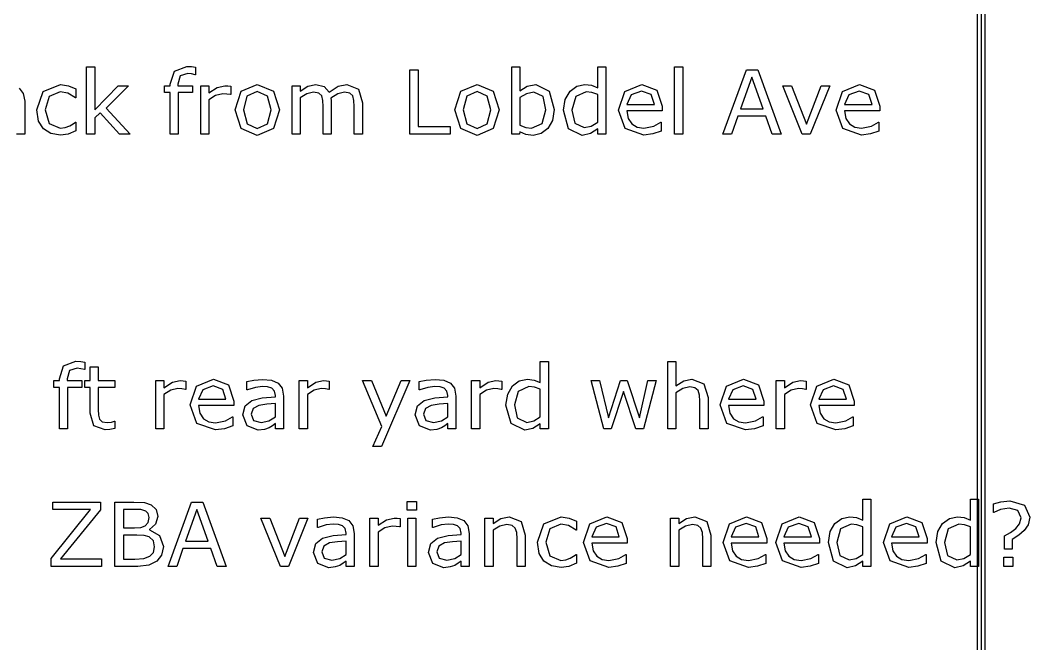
# Model space of a CAD drawing. Extents: x -17 to 192, y 167 to 459.
# Drawn here: x 149.25 to 176.47, y 255.09 to 271.88 of the extents above; entities that cross this region are included whole.
import ezdxf

# ---------------------------------------------------------------- set-up
doc = ezdxf.new("R2010")
doc.units = 0
doc.header["$MEASUREMENT"] = 0
doc.layers.add('Layer 1', color=7, linetype='Continuous')

msp = doc.modelspace()

# ---------------------------------------------------------------- linework, layer by layer
at = {"layer": 'Layer 1', "color": 7}
for points in [[(94.720714, 285.32699), (94.267482, 285.235512), (93.897411, 284.986025), (93.647924, 284.615954), (93.556446, 284.162722), (93.556446, 239.183612), (93.647924, 238.73038), (93.897411, 238.360309), (94.267482, 238.110822), (94.720714, 238.019344), (174.095614, 238.019344), (174.548846, 238.110822), (174.918917, 238.360309), (175.168404, 238.73038), (175.259882, 239.183612), (175.259882, 284.162722), (175.168404, 284.615954), (174.918917, 284.986025), (174.548846, 285.235512), (174.095614, 285.32699), (94.720714, 285.32699)], [(94.720714, 285.221054), (174.095614, 285.221054), (174.50833, 285.13814), (174.844648, 284.911756), (175.071032, 284.575438), (175.153946, 284.162722), (175.153946, 239.183612), (175.071032, 238.770896), (174.844648, 238.434578), (174.50833, 238.208194), (174.095614, 238.12528), (94.720714, 238.12528), (94.307998, 238.208194), (93.97168, 238.434578), (93.745296, 238.770896), (93.662382, 239.183612), (93.662382, 284.162722), (93.745296, 284.575438), (93.97168, 284.911756), (94.307998, 285.13814), (94.720714, 285.221054), (94.720714, 285.221054)], [(94.720714, 285.115118), (174.095614, 285.115118), (174.467815, 285.040769), (174.77038, 284.837488), (174.973661, 284.534923), (175.04801, 284.162722), (175.04801, 239.183612), (174.973661, 238.811411), (174.77038, 238.508846), (174.467815, 238.305565), (174.095614, 238.231216), (94.720714, 238.231216), (94.348513, 238.305565), (94.045948, 238.508846), (93.842667, 238.811411), (93.768318, 239.183612), (93.768318, 284.162722), (93.842667, 284.534923), (94.045948, 284.837488), (94.348513, 285.040769), (94.720714, 285.115118), (94.720714, 285.115118)], [(152.215066, 268.816908), (151.92671, 268.816908), (151.405812, 269.385478), (151.263961, 269.250602), (151.263961, 268.816908), (151.045371, 268.816908), (151.045371, 270.626097), (151.263961, 270.626097), (151.263961, 269.465705), (151.895317, 270.115664), (152.170883, 270.115664), (151.56743, 269.515701), (152.215066, 268.816908)], [(153.981234, 270.414484), (153.969619, 270.414484), (153.875438, 270.435412), (153.773118, 270.447028), (153.568479, 270.384242), (153.505694, 270.159836), (153.505694, 270.115653), (153.899853, 270.115653), (153.899853, 269.931945), (153.512668, 269.931945), (153.512668, 268.816908), (153.294077, 268.816908), (153.294077, 269.931956), (153.146414, 269.931956), (153.146414, 270.115664), (153.294077, 270.115664), (153.294077, 270.158685), (153.409187, 270.513314), (153.741725, 270.637726), (153.873112, 270.630741), (153.981244, 270.614469), (153.981234, 270.414484)], [(160.847086, 268.816908), (159.751805, 268.816908), (159.751805, 270.548196), (159.982024, 270.548196), (159.982024, 269.021547), (160.847086, 269.021547), (160.847086, 268.816908)], [(163.648073, 269.476183), (163.601564, 269.183178), (163.478316, 268.964588), (163.296934, 268.826224), (163.079505, 268.780877), (162.886494, 268.807618), (162.723712, 268.877384), (162.709761, 268.816908), (162.505122, 268.816908), (162.505122, 270.626097), (162.723712, 270.626097), (162.723712, 269.979626), (162.919049, 270.102874), (163.151593, 270.151708), (163.51436, 269.974975), (163.648073, 269.476169), (163.648073, 269.476183)], [(165.042174, 268.816908), (164.823581, 268.816908), (164.823581, 268.952946), (164.627083, 268.826211), (164.405002, 268.780864), (164.035258, 268.959923), (163.89922, 269.456402), (163.945729, 269.750571), (164.073628, 269.970326), (164.257339, 270.1052), (164.475929, 270.151708), (164.657314, 270.129615), (164.823581, 270.06334), (164.823581, 270.626095), (165.042174, 270.626095), (165.042174, 268.816908)], [(167.111811, 268.816908), (166.89322, 268.816908), (166.89322, 270.626097), (167.111811, 270.626097), (167.111811, 268.816908)], [(169.763972, 268.816908), (169.518638, 268.816908), (169.348881, 269.299436), (168.60009, 269.299436), (168.430334, 268.816908), (168.196628, 268.816908), (168.826822, 270.548196), (169.133778, 270.548196), (169.763972, 268.816908)], [(169.277954, 269.497098), (168.974486, 270.347044), (168.669853, 269.497098), (169.277954, 269.497098)], [(149.224563, 270.047073), (149.336186, 269.90871), (149.374555, 269.698258), (149.374545, 268.816908)], [(150.755853, 268.898299), (150.547727, 268.816908), (150.339601, 268.787841), (150.081476, 268.828536), (149.880327, 268.954108), (149.74894, 269.165724), (149.702432, 269.464541), (149.87684, 269.96451), (150.339601, 270.145895), (150.558191, 270.114502), (150.755853, 270.037763), (150.755853, 269.794754), (150.744238, 269.794754), (150.537273, 269.914515), (150.330309, 269.956372), (150.036143, 269.830798), (149.929172, 269.464541), (150.033817, 269.102935), (150.330309, 268.977364), (150.465185, 268.9948), (150.588433, 269.040147), (150.677963, 269.091307), (150.744238, 269.13898), (150.755853, 269.13898), (150.755853, 268.898299)], [(154.930013, 269.877306), (154.918397, 269.877306), (154.823055, 269.893578), (154.714922, 269.899399), (154.519586, 269.854052), (154.338201, 269.738943), (154.338201, 268.816908), (154.119597, 268.816908), (154.119597, 270.115664), (154.338188, 270.115664), (154.338188, 269.923815), (154.567243, 270.071481), (154.77072, 270.115664), (154.853273, 270.112171), (154.930013, 270.10172), (154.930013, 269.877306)], [(156.24272, 269.465705), (156.079941, 268.964574), (155.643921, 268.780864), (155.205576, 268.964574), (155.043958, 269.465705), (155.205576, 269.966836), (155.643921, 270.151708), (156.079941, 269.966836), (156.24272, 269.465705), (156.24272, 269.465705)], [(156.017152, 269.465705), (155.918323, 269.840101), (155.643921, 269.963349), (155.367194, 269.840101), (155.269525, 269.465705), (155.368358, 269.094797), (155.643921, 268.969223), (155.917161, 269.093635), (156.017152, 269.465705), (156.017152, 269.465705)], [(158.476303, 268.816908), (158.257713, 268.816908), (158.257713, 269.556396), (158.249564, 269.718014), (158.218171, 269.842426), (158.141431, 269.918002), (157.997255, 269.943587), (157.813547, 269.897079), (157.629836, 269.780808), (157.635657, 269.718019), (157.638038, 269.648257), (157.638038, 268.816908), (157.419448, 268.816908), (157.419448, 269.556396), (157.411298, 269.719178), (157.379906, 269.843588), (157.303166, 269.918002), (157.158987, 269.943587), (156.978766, 269.899404), (156.799707, 269.786621), (156.799707, 268.816908), (156.581116, 268.816908), (156.581116, 270.115664), (156.799707, 270.115664), (156.799707, 269.971487), (157.003184, 270.104038), (157.220611, 270.151708), (157.445017, 270.095897), (157.583381, 269.941256), (157.825225, 270.101712), (158.058931, 270.151708), (158.374029, 270.021483), (158.476348, 269.65988), (158.476303, 268.816908)], [(162.16677, 269.465705), (162.003991, 268.964574), (161.567971, 268.780864), (161.129626, 268.964574), (160.968008, 269.465705), (161.129626, 269.966836), (161.567971, 270.151708), (162.003991, 269.966836), (162.16677, 269.465705), (162.16677, 269.465705)], [(161.941203, 269.465705), (161.842373, 269.840101), (161.567971, 269.963349), (161.291244, 269.840101), (161.193576, 269.465705), (161.292406, 269.094797), (161.567971, 268.969223), (161.841209, 269.093635), (161.941203, 269.465705), (161.941203, 269.465705)], [(166.55952, 269.443613), (165.602603, 269.443613), (165.638647, 269.234325), (165.737479, 269.088984), (165.880492, 269.005267), (166.064202, 268.977364), (166.330465, 269.029686), (166.522312, 269.134331), (166.533927, 269.134331), (166.533927, 268.895973), (166.30836, 268.81807), (166.066515, 268.786677), (165.561894, 268.961085), (165.380512, 269.458728), (165.553756, 269.96451), (166.011868, 270.151708), (166.416492, 269.998229), (166.559507, 269.562209), (166.55952, 269.443613)], [(166.346743, 269.611043), (166.259539, 269.877306), (166.000253, 269.971487), (165.720038, 269.868006), (165.602603, 269.611043), (166.346743, 269.611043)], [(171.074354, 270.115664), (170.548807, 268.816908), (170.329053, 268.816908), (169.806993, 270.115664), (170.044187, 270.115664), (170.446488, 269.082007), (170.845299, 270.115664), (171.074354, 270.115664)], [(172.426595, 269.443613), (171.469681, 269.443613), (171.505725, 269.234325), (171.604554, 269.088984), (171.74757, 269.005267), (171.931277, 268.977364), (172.197541, 269.029686), (172.38939, 269.134331), (172.401005, 269.134331), (172.401005, 268.895973), (172.17544, 268.81807), (171.933593, 268.786677), (171.428975, 268.961085), (171.24759, 269.458728), (171.420833, 269.96451), (171.878946, 270.151708), (172.283572, 269.998229), (172.426585, 269.562209), (172.426595, 269.443613)], [(172.21382, 269.611043), (172.126616, 269.877306), (171.867328, 269.971487), (171.587113, 269.868006), (171.469681, 269.611043), (172.21382, 269.611043)], [(163.422505, 269.470362), (163.345768, 269.822665), (163.098108, 269.943587), (162.905097, 269.90173), (162.723712, 269.795923), (162.723712, 269.051784), (162.883005, 268.993647), (163.035322, 268.977375), (163.319024, 269.095972), (163.422505, 269.470367), (163.422505, 269.470362)], [(164.823581, 269.136657), (164.823581, 269.881958), (164.665453, 269.936605), (164.513135, 269.951712), (164.227107, 269.823813), (164.124788, 269.461046), (164.203853, 269.108743), (164.457326, 268.988982), (164.645686, 269.029678), (164.823581, 269.136649), (164.823581, 269.136657)], [(149.374545, 268.816908), (149.157116, 268.816908)], [(150.996536, 262.476994), (150.984921, 262.476994), (150.890743, 262.497922), (150.788423, 262.509538), (150.583784, 262.446752), (150.520999, 262.222346), (150.520999, 262.178163), (150.915159, 262.178163), (150.915159, 261.994455), (150.527973, 261.994455), (150.527973, 260.879418), (150.309383, 260.879418), (150.309383, 261.994466), (150.161719, 261.994466), (150.161719, 262.178174), (150.309383, 262.178174), (150.309383, 262.221195), (150.424492, 262.575824), (150.757031, 262.700236), (150.888417, 262.693251), (150.99655, 262.676979), (150.996536, 262.476994)], [(163.491106, 260.879418), (163.272516, 260.879418), (163.272516, 261.015456), (163.076015, 260.888721), (162.853937, 260.843374), (162.484193, 261.022433), (162.348155, 261.518912), (162.394664, 261.813081), (162.522563, 262.032836), (162.706271, 262.16771), (162.924864, 262.214218), (163.106246, 262.192125), (163.272516, 262.12585), (163.272516, 262.688605), (163.491106, 262.688605), (163.491106, 260.879418)], [(167.793165, 260.879418), (167.574574, 260.879418), (167.574574, 261.618906), (167.564097, 261.786337), (167.52573, 261.909585), (167.442013, 261.981676), (167.300162, 262.006097), (167.112964, 261.961914), (166.925767, 261.849131), (166.925767, 260.879418), (166.707176, 260.879418), (166.707176, 262.688607), (166.925767, 262.688607), (166.925767, 262.033997), (167.13738, 262.166548), (167.361786, 262.214218), (167.682696, 262.087483), (167.793154, 261.72239), (167.793165, 260.879418)], [(151.809277, 260.891046), (151.674401, 260.864302), (151.54534, 260.853851), (151.243033, 260.960822), (151.139552, 261.303822), (151.139552, 261.994479), (150.991885, 261.994479), (150.991885, 262.178187), (151.139552, 262.178187), (151.139552, 262.551421), (151.358142, 262.551421), (151.358142, 262.178187), (151.809277, 262.178187), (151.809277, 261.994479), (151.358142, 261.994479), (151.358142, 261.402655), (151.362799, 261.242198), (151.395353, 261.13523), (151.465118, 261.066629), (151.602318, 261.0457), (151.713937, 261.060808), (151.797654, 261.08755), (151.809269, 261.08755), (151.809277, 260.891046)], [(153.720786, 261.939816), (153.709171, 261.939816), (153.613829, 261.956088), (153.505696, 261.961909), (153.31036, 261.916562), (153.128975, 261.801453), (153.128975, 260.879418), (152.910384, 260.879418), (152.910384, 262.178174), (153.128975, 262.178174), (153.128975, 261.986325), (153.35803, 262.133991), (153.561505, 262.178174), (153.64406, 262.174681), (153.720799, 262.16423), (153.720786, 261.939816)], [(155.013727, 261.506123), (154.056812, 261.506123), (154.092856, 261.296835), (154.191686, 261.151494), (154.334701, 261.067777), (154.518409, 261.039874), (154.784672, 261.092196), (154.976521, 261.196841), (154.988136, 261.196841), (154.988136, 260.958483), (154.762571, 260.88058), (154.520724, 260.849187), (154.016106, 261.023595), (153.834721, 261.521238), (154.007965, 262.02702), (154.466077, 262.214218), (154.870704, 262.060739), (155.013716, 261.624719), (155.013727, 261.506123)], [(156.354342, 260.879418), (156.136913, 260.879418), (156.136913, 261.017782), (156.057848, 260.961971), (155.962505, 260.906159), (155.836932, 260.861977), (155.670662, 260.843377), (155.373007, 260.959648), (155.250923, 261.256142), (155.313708, 261.494499), (155.495093, 261.638676), (155.779959, 261.709603), (156.136913, 261.737506), (156.136913, 261.771227), (156.110172, 261.894475), (156.035758, 261.971212), (155.924136, 262.007259), (155.788098, 262.016572), (155.596248, 261.993315), (155.377658, 261.928204), (155.366043, 261.928204), (155.366043, 262.150282), (155.550915, 262.188651), (155.789272, 262.20958), (156.02763, 262.186323), (156.204361, 262.109583), (156.315983, 261.97122), (156.354353, 261.760768), (156.354342, 260.879418)], [(157.585661, 261.939816), (157.574046, 261.939816), (157.478704, 261.956088), (157.370571, 261.961909), (157.175235, 261.916562), (156.99385, 261.801453), (156.99385, 260.879418), (156.775259, 260.879418), (156.775259, 262.178174), (156.99385, 262.178174), (156.99385, 261.986325), (157.222905, 262.133991), (157.426382, 262.178174), (157.508935, 262.174681), (157.585674, 262.16423), (157.585661, 261.939816)], [(159.751805, 262.178174), (158.993711, 260.400377), (158.760005, 260.400377), (159.001852, 260.942204), (158.484442, 262.178174), (158.721635, 262.178174), (159.120449, 261.215444), (159.52275, 262.178174), (159.751805, 262.178174)], [(161.000565, 260.879418), (160.783136, 260.879418), (160.783136, 261.017782), (160.704071, 260.961971), (160.608728, 260.906159), (160.483155, 260.861977), (160.316885, 260.843377), (160.01923, 260.959648), (159.897146, 261.256142), (159.959931, 261.494499), (160.141316, 261.638676), (160.426182, 261.709603), (160.783136, 261.737506), (160.783136, 261.771227), (160.756392, 261.894475), (160.681978, 261.971212), (160.570359, 262.007259), (160.434321, 262.016572), (160.242471, 261.993315), (160.023881, 261.928204), (160.012266, 261.928204), (160.012266, 262.150282), (160.197138, 262.188651), (160.435495, 262.20958), (160.673853, 262.186323), (160.850586, 262.109583), (160.962209, 261.97122), (161.000578, 261.760768), (161.000565, 260.879418)], [(162.231882, 261.939816), (162.220266, 261.939816), (162.124924, 261.956088), (162.016792, 261.961909), (161.821453, 261.916562), (161.64007, 261.801453), (161.64007, 260.879418), (161.42148, 260.879418), (161.42148, 262.178174), (161.64007, 262.178174), (161.64007, 261.986325), (161.869125, 262.133991), (162.0726, 262.178174), (162.155155, 262.174681), (162.231892, 262.16423), (162.231882, 261.939816)], [(166.392089, 262.178174), (166.053738, 260.879418), (165.851425, 260.879418), (165.517725, 261.880518), (165.18635, 260.879418), (164.985198, 260.879418), (164.64336, 262.178174), (164.871253, 262.178174), (165.109611, 261.172423), (165.434008, 262.178174), (165.614231, 262.178174), (165.946767, 261.172423), (166.172335, 262.178174), (166.392089, 262.178174)], [(169.301209, 261.506123), (168.344294, 261.506123), (168.380338, 261.296835), (168.479168, 261.151494), (168.622183, 261.067777), (168.805891, 261.039874), (169.072154, 261.092196), (169.264003, 261.196841), (169.275618, 261.196841), (169.275618, 260.958483), (169.050053, 260.88058), (168.808206, 260.849187), (168.303588, 261.023595), (168.122203, 261.521238), (168.295447, 262.02702), (168.753559, 262.214218), (169.158186, 262.060739), (169.301198, 261.624719), (169.301209, 261.506123)], [(170.442998, 261.939816), (170.431383, 261.939816), (170.33604, 261.956088), (170.227908, 261.961909), (170.032569, 261.916562), (169.851187, 261.801453), (169.851187, 260.879418), (169.632596, 260.879418), (169.632596, 262.178174), (169.851187, 262.178174), (169.851187, 261.986325), (170.080242, 262.133991), (170.283716, 262.178174), (170.366272, 262.174681), (170.443009, 262.16423), (170.442998, 261.939816)], [(171.735941, 261.506123), (170.779024, 261.506123), (170.815068, 261.296835), (170.9139, 261.151494), (171.056915, 261.067777), (171.240623, 261.039874), (171.506886, 261.092196), (171.698735, 261.196841), (171.710351, 261.196841), (171.710351, 260.958483), (171.484783, 260.88058), (171.242938, 260.849187), (170.73832, 261.023595), (170.556935, 261.521238), (170.730179, 262.02702), (171.188291, 262.214218), (171.592918, 262.060739), (171.735931, 261.624719), (171.735941, 261.506123)], [(154.800952, 261.673553), (154.713748, 261.939816), (154.454459, 262.033997), (154.174244, 261.930516), (154.056812, 261.673553), (154.800952, 261.673553)], [(163.272516, 261.199167), (163.272516, 261.944468), (163.114385, 261.999115), (162.96207, 262.014222), (162.676042, 261.886323), (162.573723, 261.523556), (162.652786, 261.171253), (162.906259, 261.051492), (163.094621, 261.092188), (163.272516, 261.199159), (163.272516, 261.199167)], [(169.088434, 261.673553), (169.00123, 261.939816), (168.741941, 262.033997), (168.461726, 261.930516), (168.344294, 261.673553), (169.088434, 261.673553)], [(171.523163, 261.673553), (171.43596, 261.939816), (171.176673, 262.033997), (170.896459, 261.930516), (170.779024, 261.673553), (171.523163, 261.673553)], [(156.136913, 261.199167), (156.136913, 261.560772), (155.900881, 261.543336), (155.686942, 261.509618), (155.534624, 261.425901), (155.47649, 261.27126), (155.543927, 261.102665), (155.749728, 261.046854), (155.96018, 261.091037), (156.136913, 261.199172), (156.136913, 261.199167)], [(160.783136, 261.199167), (160.783136, 261.560772), (160.547104, 261.543336), (160.333163, 261.509618), (160.180847, 261.425901), (160.122711, 261.27126), (160.19015, 261.102665), (160.395951, 261.046854), (160.606403, 261.091037), (160.783136, 261.199172), (160.783136, 261.199167)], [(151.441856, 257.175256), (150.090779, 257.175256), (150.090779, 257.389195), (151.152341, 258.701905), (150.13031, 258.701905), (150.13031, 258.906544), (151.416276, 258.906544), (151.416276, 258.698418), (150.344252, 257.379895), (151.441856, 257.379895), (151.441856, 257.175256)], [(153.113846, 257.707782), (153.065012, 257.479889), (152.933625, 257.317107), (152.718522, 257.207813), (152.422028, 257.175256), (151.808113, 257.175256), (151.808113, 258.906544), (152.320872, 258.906544), (152.604577, 258.892601), (152.784797, 258.834467), (152.923161, 258.705403), (152.96618, 258.518205), (152.903394, 258.307753), (152.735963, 258.16939), (152.735963, 258.160076), (153.012691, 258.005435), (153.113846, 257.70778), (153.113846, 257.707782)], [(154.8056, 257.175256), (154.560268, 257.175256), (154.390512, 257.657784), (153.641721, 257.657784), (153.471964, 257.175256), (153.238258, 257.175256), (153.86845, 258.906544), (154.175409, 258.906544), (154.8056, 257.175256)], [(159.932026, 258.691441), (159.68553, 258.691441), (159.68553, 258.91817), (159.932026, 258.91817), (159.932026, 258.691441)], [(172.181263, 257.175256), (171.962673, 257.175256), (171.962673, 257.311294), (171.766172, 257.184559), (171.544095, 257.139212), (171.174348, 257.318271), (171.03831, 257.81475), (171.084821, 258.108919), (171.212718, 258.328674), (171.396428, 258.463548), (171.615019, 258.510056), (171.796404, 258.487963), (171.962673, 258.421688), (171.962673, 258.984443), (172.181263, 258.984443), (172.181263, 257.175256)], [(175.083408, 257.175256), (174.864818, 257.175256), (174.864818, 257.311294), (174.668317, 257.184559), (174.446239, 257.139212), (174.076493, 257.318271), (173.940455, 257.81475), (173.986966, 258.108919), (174.114862, 258.328674), (174.298573, 258.463548), (174.517164, 258.510056), (174.698548, 258.487963), (174.864818, 258.421688), (174.864818, 258.984443), (175.083408, 258.984443), (175.083408, 257.175256)], [(176.467042, 258.499592), (176.426347, 258.296117), (176.319379, 258.13915), (176.169386, 258.014738), (175.989166, 257.901954), (175.989166, 257.640343), (175.781039, 257.640343), (175.781039, 257.994971), (175.943819, 258.089152), (176.087995, 258.192633), (176.192641, 258.317045), (176.229849, 258.48215), (176.140319, 258.677487), (175.911262, 258.742601), (175.672907, 258.703067), (175.496174, 258.62284), (175.484558, 258.62284), (175.484558, 258.860036), (175.690359, 258.915844), (175.927555, 258.94143), (176.321715, 258.819346), (176.467056, 258.499597), (176.467042, 258.499592)], [(152.726661, 258.487966), (152.705732, 258.593773), (152.638295, 258.663535), (152.505744, 258.701905), (152.312734, 258.710054), (152.038332, 258.710054), (152.038332, 258.210085), (152.335988, 258.210085), (152.50807, 258.220563), (152.626667, 258.267071), (152.703406, 258.356601), (152.726663, 258.48799), (152.726661, 258.487966)], [(154.319585, 257.855446), (154.016116, 258.705392), (153.711484, 257.855446), (154.319585, 257.855446)], [(157.011278, 258.474012), (156.485729, 257.175256), (156.265974, 257.175256), (155.743915, 258.474012), (155.981108, 258.474012), (156.383409, 257.440355), (156.782223, 258.474012), (157.011278, 258.474012)], [(158.260038, 257.175256), (158.042609, 257.175256), (158.042609, 257.31362), (157.963544, 257.257809), (157.868202, 257.201997), (157.742628, 257.157815), (157.576359, 257.139215), (157.278703, 257.255486), (157.156619, 257.55198), (157.219404, 257.790337), (157.400789, 257.934514), (157.685655, 258.005441), (158.042609, 258.033344), (158.042609, 258.067065), (158.015865, 258.190313), (157.941451, 258.26705), (157.829832, 258.303097), (157.693794, 258.31241), (157.501945, 258.289153), (157.283354, 258.224042), (157.271739, 258.224042), (157.271739, 258.44612), (157.456611, 258.484489), (157.694968, 258.505418), (157.933326, 258.482161), (158.110059, 258.405421), (158.221682, 258.267058), (158.260052, 258.056606), (158.260038, 257.175256)], [(159.491355, 258.235654), (159.47974, 258.235654), (159.384397, 258.251926), (159.276265, 258.257747), (159.080926, 258.2124), (158.899543, 258.097291), (158.899543, 257.175256), (158.680953, 257.175256), (158.680953, 258.474012), (158.899543, 258.474012), (158.899543, 258.282163), (159.128598, 258.429829), (159.332073, 258.474012), (159.414628, 258.470519), (159.491365, 258.460068), (159.491355, 258.235654)], [(159.918074, 257.175256), (159.699484, 257.175256), (159.699484, 258.474012), (159.918074, 258.474012), (159.918074, 257.175256)], [(161.359845, 257.175256), (161.142416, 257.175256), (161.142416, 257.31362), (161.063351, 257.257809), (160.968008, 257.201997), (160.842435, 257.157815), (160.676165, 257.139215), (160.378509, 257.255486), (160.256426, 257.55198), (160.319211, 257.790337), (160.500596, 257.934514), (160.785462, 258.005441), (161.142416, 258.033344), (161.142416, 258.067065), (161.115672, 258.190313), (161.041258, 258.26705), (160.929638, 258.303097), (160.7936, 258.31241), (160.601751, 258.289153), (160.383161, 258.224042), (160.371519, 258.224042), (160.371519, 258.44612), (160.556391, 258.484489), (160.794749, 258.505418), (161.033106, 258.482161), (161.20984, 258.405421), (161.321462, 258.267058), (161.359832, 258.056606), (161.359845, 257.175256)], [(162.866727, 257.175256), (162.648137, 257.175256), (162.648137, 257.914744), (162.637686, 258.082175), (162.599316, 258.205423), (162.515599, 258.277514), (162.373748, 258.301935), (162.186551, 258.257752), (161.999353, 258.144969), (161.999353, 257.175256), (161.780762, 257.175256), (161.780762, 258.474012), (161.999353, 258.474012), (161.999353, 258.329835), (162.210966, 258.462386), (162.435372, 258.510056), (162.756282, 258.383321), (162.866741, 258.018228), (162.866727, 257.175256)], [(164.248036, 257.256647), (164.03991, 257.175256), (163.831783, 257.146189), (163.573659, 257.186884), (163.37251, 257.312456), (163.241123, 257.524072), (163.194614, 257.822889), (163.369022, 258.322858), (163.831783, 258.504243), (164.050374, 258.47285), (164.248036, 258.396111), (164.248036, 258.153102), (164.236421, 258.153102), (164.029456, 258.272863), (163.822491, 258.31472), (163.528325, 258.189146), (163.421354, 257.822889), (163.525999, 257.461283), (163.822491, 257.335712), (163.957368, 257.353148), (164.080616, 257.398495), (164.170145, 257.449655), (164.236421, 257.497328), (164.248036, 257.497328), (164.248036, 257.256647)], [(165.615393, 257.801961), (164.658475, 257.801961), (164.69452, 257.592673), (164.793352, 257.447332), (164.936364, 257.363615), (165.120075, 257.335712), (165.386338, 257.388034), (165.578187, 257.492679), (165.589802, 257.492679), (165.589802, 257.254321), (165.364235, 257.176418), (165.12239, 257.145025), (164.617769, 257.319433), (164.436387, 257.817076), (164.609631, 258.322858), (165.067743, 258.510056), (165.472367, 258.356577), (165.615382, 257.920557), (165.615393, 257.801961)], [(165.402615, 257.969391), (165.315411, 258.235654), (165.056125, 258.329835), (164.775911, 258.226354), (164.658475, 257.969391), (165.402615, 257.969391)], [(167.869905, 257.175256), (167.651311, 257.175256), (167.651311, 257.914744), (167.64086, 258.082175), (167.602491, 258.205423), (167.518776, 258.277514), (167.376926, 258.301935), (167.189728, 258.257752), (167.00253, 258.144969), (167.00253, 257.175256), (166.783937, 257.175256), (166.783937, 258.474012), (167.00253, 258.474012), (167.00253, 258.329835), (167.214144, 258.462386), (167.43855, 258.510056), (167.75946, 258.383321), (167.869918, 258.018228), (167.869905, 257.175256)], [(169.377948, 257.801961), (168.421031, 257.801961), (168.457075, 257.592673), (168.555907, 257.447332), (168.698922, 257.363615), (168.88263, 257.335712), (169.148894, 257.388034), (169.340743, 257.492679), (169.352358, 257.492679), (169.352358, 257.254321), (169.12679, 257.176418), (168.884946, 257.145025), (168.380328, 257.319433), (168.198943, 257.817076), (168.372186, 258.322858), (168.830299, 258.510056), (169.234925, 258.356577), (169.377938, 257.920557), (169.377948, 257.801961)], [(169.165171, 257.969391), (169.077967, 258.235654), (168.818681, 258.329835), (168.538466, 258.226354), (168.421031, 257.969391), (169.165171, 257.969391)], [(170.796465, 257.801961), (169.839548, 257.801961), (169.875592, 257.592673), (169.974424, 257.447332), (170.117439, 257.363615), (170.301147, 257.335712), (170.56741, 257.388034), (170.759259, 257.492679), (170.770875, 257.492679), (170.770875, 257.254321), (170.545307, 257.176418), (170.303462, 257.145025), (169.798842, 257.319433), (169.617459, 257.817076), (169.790703, 258.322858), (170.248815, 258.510056), (170.653439, 258.356577), (170.796454, 257.920557), (170.796465, 257.801961)], [(170.583687, 257.969391), (170.496484, 258.235654), (170.237197, 258.329835), (169.956983, 258.226354), (169.839548, 257.969391), (170.583687, 257.969391)], [(171.962673, 257.495005), (171.962673, 258.240306), (171.804542, 258.294953), (171.652227, 258.31006), (171.366197, 258.182161), (171.263877, 257.819394), (171.342943, 257.467091), (171.596416, 257.34733), (171.784775, 257.388026), (171.962673, 257.494997), (171.962673, 257.495005)], [(173.69861, 257.801961), (172.741693, 257.801961), (172.777737, 257.592673), (172.876569, 257.447332), (173.019584, 257.363615), (173.203292, 257.335712), (173.469555, 257.388034), (173.661404, 257.492679), (173.673019, 257.492679), (173.673019, 257.254321), (173.447452, 257.176418), (173.205607, 257.145025), (172.700986, 257.319433), (172.519604, 257.817076), (172.692848, 258.322858), (173.15096, 258.510056), (173.555584, 258.356577), (173.698599, 257.920557), (173.69861, 257.801961)], [(173.485832, 257.969391), (173.398628, 258.235654), (173.139342, 258.329835), (172.859128, 258.226354), (172.741693, 257.969391), (173.485832, 257.969391)], [(174.864818, 257.495005), (174.864818, 258.240306), (174.706687, 258.294953), (174.554372, 258.31006), (174.268342, 258.182161), (174.166022, 257.819394), (174.245088, 257.467091), (174.498561, 257.34733), (174.68692, 257.388026), (174.864818, 257.494997), (174.864818, 257.495005)], [(152.874327, 257.698479), (152.842932, 257.864749), (152.728986, 257.969391), (152.592948, 258.0066), (152.399938, 258.015913), (152.038332, 258.015913), (152.038332, 257.371767), (152.342965, 257.371767), (152.590623, 257.386875), (152.748753, 257.445012), (152.844096, 257.548493), (152.874327, 257.698485), (152.874327, 257.698479)], [(158.042609, 257.495005), (158.042609, 257.85661), (157.806577, 257.839174), (157.592636, 257.805456), (157.440321, 257.721739), (157.382184, 257.567098), (157.449623, 257.398503), (157.655424, 257.342692), (157.865876, 257.386875), (158.042609, 257.49501), (158.042609, 257.495005)], [(161.142416, 257.495005), (161.142416, 257.85661), (160.906384, 257.839174), (160.692445, 257.805456), (160.540127, 257.721739), (160.481991, 257.567098), (160.54943, 257.398503), (160.755231, 257.342692), (160.965683, 257.386875), (161.142416, 257.49501), (161.142416, 257.495005)], [(176.007769, 257.175256), (175.770575, 257.175256), (175.770575, 257.420591), (176.007769, 257.420591), (176.007769, 257.175256)]]:
    msp.add_lwpolyline(points, dxfattribs=at)

doc.saveas('drawing.dxf')
